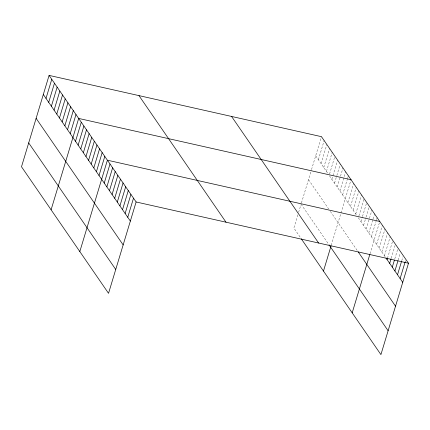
<?xml version="1.0" encoding="UTF-8"?>
<svg xmlns="http://www.w3.org/2000/svg" width="430" height="430" viewBox="0 0 430 430"><rect width="100%" height="100%" fill="white"/><g stroke="black" fill="none" stroke-linecap="round" stroke-linejoin="round"><path stroke-width="0.32" stroke-dasharray="2.15 1.61" d="M297.856 214.855L293.878 228.029L300.941 238.301M298.613 212.345L300.887 204.814M301.446 202.955L311.336 170.205M311.524 169.576L321.463 136.67M318.383 159.686L324.15 140.583M321.076 163.599L326.843 144.491M323.763 167.506L329.531 148.404M326.456 171.419L332.223 152.317M329.531 174.059L334.911 156.23M331.836 179.245L337.604 160.143M334.524 183.158L336.642 176.155M336.83 175.515L340.291 164.056M337.217 187.072L340.291 176.88M340.485 176.246L342.984 167.969M339.904 190.984L345.672 171.882M342.597 194.892L347.596 178.337M347.789 177.703L348.364 175.789M331.224 245.379L351.052 179.702M347.897 202.605L353.664 183.502M350.509 206.4L356.276 187.297M353.121 210.2L358.889 191.097M355.728 213.995L361.501 194.892M358.921 215.881L364.108 198.687M360.953 221.59L362.296 217.134M362.49 216.494L366.72 202.487M363.565 225.39L365.871 217.747M366.064 217.107L369.332 206.282M366.177 229.185L371.945 210.082M368.789 232.979L372.826 219.612M373.014 218.972L374.557 213.877M371.396 236.779L376.395 220.225M376.589 219.585L377.164 217.677M370.031 253.754L379.776 221.471M376.621 244.374L382.388 225.272M379.233 248.169L385 229.066M381.845 251.969L387.613 232.867M384.452 255.764L390.22 236.661M387.452 258.29L392.45 241.73M391.214 258.263L395.057 245.53M394.788 258.876L397.669 249.325M398.169 260.128L400.282 253.125M401.738 260.741L402.894 256.92M405.119 261.994L405.506 260.72M315.695 155.773L327.8 173.376M329.482 175.822L356.852 215.624M358.34 217.795L385.199 256.85M308.493 179.616L328.671 208.958M330.353 211.404L357.11 250.319M301.075 204.185L327.977 243.305"/><path stroke-width="0.64" d="M49.084 75.395L21.5 166.759L108.537 293.33L136.122 201.971L49.084 75.395L321.463 136.67L408.5 263.241L380.915 354.605L301.274 238.79M46.005 98.411L51.772 79.308M48.697 102.324L54.465 83.221M51.385 106.237L57.152 87.134M54.078 110.15L59.845 91.047M56.765 114.063L62.533 94.96M59.458 117.976L65.226 98.873M62.146 121.889L67.913 102.781M64.839 125.796L70.606 106.694M67.526 129.709L73.299 110.607M70.219 133.623L75.986 114.52M51.095 209.792L78.679 118.433L351.052 179.702M75.519 141.33L81.286 122.227M78.131 145.13L83.898 126.028M80.743 148.925L86.511 129.822M83.356 152.725L89.123 133.623M85.968 156.52L91.735 137.417M88.575 160.32L94.342 141.217M91.187 164.115L96.954 145.012M93.799 167.915L99.567 148.812M96.411 171.71L102.179 152.607M99.024 175.51L104.791 156.402M79.819 251.561L107.398 160.202L379.776 221.471M104.243 183.099L110.01 163.997M106.855 186.9L112.622 167.797M109.467 190.694L115.235 171.591M112.079 194.494L117.847 175.392M114.686 198.289L120.454 179.186M117.299 202.089L123.066 182.986M119.911 205.884L125.678 186.781M122.523 209.684L128.291 190.576M125.135 213.479L130.903 194.376M127.742 217.274L133.51 198.171M323.473 271.067L331.041 245.992M352.191 312.836L369.843 254.383M387.065 259.564L387.452 258.29M389.677 263.359L391.02 258.903M392.289 267.154L394.401 260.15M394.901 270.954L397.976 260.763M397.508 274.748L401.545 261.381M400.12 278.549L405.119 261.994M136.122 201.971L408.5 263.241M385.946 257.935L402.733 282.343M358.233 251.942L395.535 306.192M328.988 244.772L388.118 330.756M231.576 116.449L318.614 243.02M138.965 95.616L226.008 222.192M43.317 94.503L130.355 221.074M36.115 118.347L123.157 244.917M28.697 142.916L115.74 269.486"/></g></svg>
